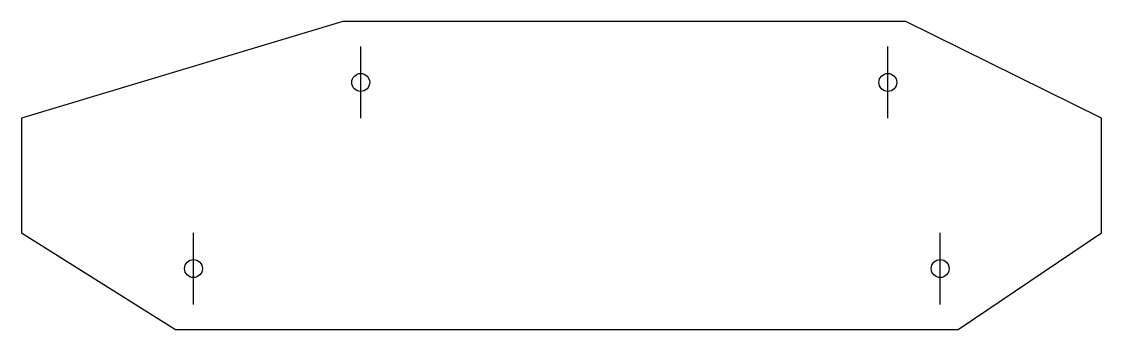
# Model space of a CAD drawing. Header units: inches. Extents: x 0 to 37.7, y 0 to 10.8.
import ezdxf

# ---------------------------------------------------------------- set-up
doc = ezdxf.new("R2010")
doc.units = ezdxf.units.IN
doc.layers.add('CONSTRUCTION', color=8, linetype='CONTINUOUS')
doc.layers.add('CUT', color=7, linetype='CONTINUOUS')

msp = doc.modelspace()

# ---------------------------------------------------------------- linework, layer by layer
at = {"layer": 'CONSTRUCTION'}
for p, q in [((11.835, 7.375), (11.835, 9.875)), ((30.229, 7.375), (30.229, 9.875)), ((5.998, 0.875), (5.998, 3.375)), ((32.056, 0.875), (32.056, 3.375))]:
    msp.add_line(p, q, dxfattribs=at)
at = {"layer": 'CUT'}
msp.add_lwpolyline([(0, 3.375), (5.373, 0), (32.681, 0), (37.681009, 3.375), (37.681009, 7.375), (30.854, 10.75), (11.21, 10.75), (0, 7.375)], close=True, dxfattribs=at)
for centre in [(11.835, 8.625), (30.229, 8.625), (5.998, 2.125), (32.056, 2.125)]:
    msp.add_circle(centre, 0.3125, dxfattribs=at)

doc.saveas('drawing.dxf')
